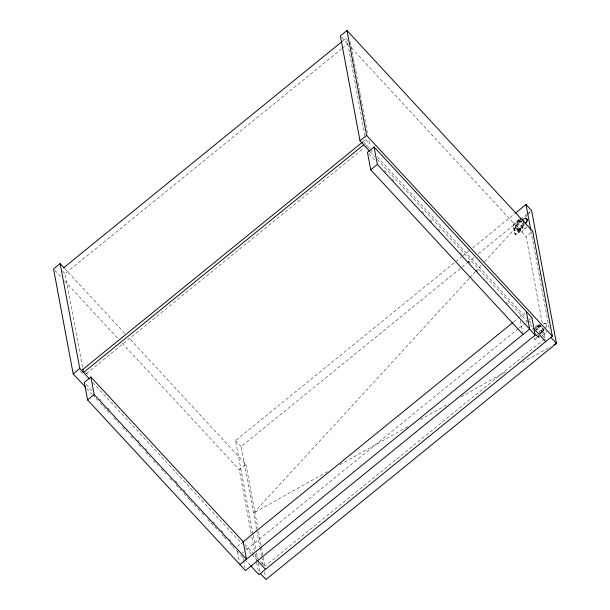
<?xml version="1.0" encoding="UTF-8"?>
<svg xmlns="http://www.w3.org/2000/svg" width="610" height="610" viewBox="0 0 610 610"><rect width="100%" height="100%" fill="white"/><g stroke="black" fill="none" stroke-linecap="round" stroke-linejoin="round"><path stroke-width="0.46" stroke-dasharray="3.05 2.29" d="M518.973 220.85L517.92 221.552L518.874 220.774L519.407 221.3L518.34 222.246L519.407 221.3M527.055 226.478L524.989 228.963L520.406 232.692L519.171 232.883L515.77 229.208L515.305 226.76L516.281 225.166L520.864 221.438L520.376 218.815M519.171 232.883L518.713 230.435L519.682 228.841L524.264 225.12L520.864 221.438M523.959 223.13L521.893 225.616L522.099 226.714M543.075 328.653L541.528 330.521L542.038 331.954M542 335.996L546.69 331.382M469.151 278.48L253.524 513.063L327.387 471.698M469.791 277.779L474.938 272.174M475.587 271.473L482.022 264.473M484.592 261.675L521.283 221.758M525.149 217.556L527.078 215.452M527.719 214.758L530.936 211.251M342.957 40.801L346.655 37.797L365.176 136.747M82.487 367.06L65.018 273.707L341.501 49.021M342.24 48.419L348.15 43.615M362.744 141.955L365.703 139.553L365.352 137.685M86.277 373.663L364.239 147.773M364.978 147.17L369.416 143.564L368.714 139.835M253.028 534.177L235.521 440.595L461.701 256.787M462.441 256.185L469.098 250.779M472.788 247.782L514.924 213.538M519.171 219.188L514.039 223.359A1.441 0.457 -42.8 0 0 513.033 224.777L514.741 233.866L515.419 234.644M256.505 528.969L241.095 446.627L466.536 263.413M467.275 262.811L473.924 257.405M478.362 253.806L519.758 220.164M520.498 219.562L527.147 214.156M527.886 213.553L530.845 211.151M515.77 229.208L516.998 229.009L521.58 225.281L524.989 228.963M251.206 533.453L239.288 469.769L245.891 464.401L128.756 337.757M542.237 322.842L526.11 236.672L531.241 232.501M237.343 546.476L241.781 542.87M513.795 321.813L518.973 317.604M519.712 317.002L524.897 312.793M242.178 553.095L243.657 551.897M246.615 549.496L518.63 328.432M519.369 327.837L525.286 323.025M526.026 322.431L528.237 320.624M528.977 320.029L531.935 317.619M535.138 327.067L538.805 324.085M535.023 328.332L539.423 324.756A1.441 0.457 -42.8 0 1 539.85 324.451M535.908 330.063L540.498 326.342L540.17 324.589M539.248 331.787L541.215 330.185L544.623 333.868M539.972 333.212L543.899 330.025L540.498 326.342M538.5 336.018L535.565 338.397A1.441 0.457 -42.8 0 1 534.368 338.771M540.59 335.492L536.19 339.068A1.441 0.457 -42.8 0 1 534.985 339.442L534.482 336.712M544.417 339.03L264.931 566.156L258.48 559.179M540.91 325.931L540.597 325.58L539.675 326.281A8.418 2.684 -42.8 0 0 536.541 329.301M541.108 325.763L539.987 326.617A8.418 2.684 -42.8 0 0 536.853 329.636M339.839 464.728L407.892 426.619M420.343 419.649L448.556 403.85M461.007 396.874L506.651 371.315M522.419 362.485L550.639 346.686M520.383 228.819C518.035 231.754 522.877 227.949 519.407 229.84M520.909 229.337L519.872 230.336M539.042 326.197C537.967 326.205 537.677 328.005 538.836 326.701C539.804 324.924 536.274 326.197 538.005 327.196M537.601 326.716L538.577 325.702M535.969 334.722L538.805 337.787L540.033 337.597M517.905 221.796L518.439 222.314M519.339 220.157A1.441 0.457 -42.8 0 1 517.989 221.926A1.441 0.457 -42.8 0 1 517.486 221.3A1.441 0.457 -42.8 0 1 519.339 220.157L519.491 220.324A1.441 0.457 -42.8 0 1 518.142 222.093A1.441 0.457 -42.8 0 1 517.638 221.468A1.441 0.457 -42.8 0 1 519.491 220.324M520.841 228.201A1.441 0.457 -42.8 0 1 519.491 229.97A1.441 0.457 -42.8 0 1 518.996 229.345A1.441 0.457 -42.8 0 1 520.841 228.201L520.993 228.369A1.441 0.457 -42.8 0 1 519.644 230.138A1.441 0.457 -42.8 0 1 519.148 229.512A1.441 0.457 -42.8 0 1 520.993 228.369M516.281 225.166L519.682 228.841M341.669 37.263L348.142 44.263M351.375 47.763L526.11 236.672M515.305 226.76L518.713 230.435M516.998 229.009L520.406 232.692M521.169 221.773L520.971 220.69L520.04 221.384A8.418 2.684 -42.8 0 0 514.199 229.657L514.505 229.993A8.418 2.684 -42.8 0 0 521.497 227.835L522.602 226.882A8.418 2.684 -42.8 0 0 524.63 224.815M538.966 325.061A1.441 0.457 -42.8 0 1 537.616 326.83A1.441 0.457 -42.8 0 1 537.12 326.205A1.441 0.457 -42.8 0 1 538.966 325.061L539.126 325.229A1.441 0.457 -42.8 0 1 537.776 326.998A1.441 0.457 -42.8 0 1 537.273 326.373A1.441 0.457 -42.8 0 1 539.126 325.229M365.703 139.553L369.416 143.564M363.773 142.336L369.584 148.619M370.232 149.313L373.457 152.805M377.331 156.991L526.438 318.191M529.015 320.982L532.24 324.474M535.473 327.966L545.149 338.428M370.178 151.76L374.692 156.648M377.277 159.439L527.025 321.34M530.212 324.787L532.187 326.922M537.196 334.524L538.897 336.369M368.753 153.697L375.203 160.674M384.239 170.442L386.176 172.531M392.626 179.508L393.915 180.903M422.311 211.609L423.607 213.004M430.058 219.981L431.994 222.07M438.445 229.047L439.741 230.443M460.39 252.769L461.678 254.164M468.137 261.149L470.074 263.238M476.524 270.215L477.813 271.61M506.208 302.308L507.497 303.704M534.39 338.832L535.054 339.549M235.521 440.595L241.095 446.627M64.683 268.484L124.867 333.556M62.54 271.031L65.018 273.707M54.847 270.352L61.961 278.053M64.553 280.852L118.264 338.924M122.152 343.125L239.288 469.769M85.492 372.153L88.076 374.944M244.923 544.524L257.832 558.478M92.728 382.485L242.284 544.181M245.456 547.612L251.282 553.91M251.93 554.612L256.482 559.53M80.345 371.444L84.058 375.463M86.239 384.498L92.049 390.781M99.796 399.154L101.085 400.549M108.183 408.227L109.472 409.623M137.868 440.321L139.156 441.716M145.615 448.693L146.903 450.088M175.299 480.787L177.236 482.884M183.686 489.861L184.982 491.256M213.378 521.954L214.667 523.35M221.117 530.326L223.054 532.423M229.505 539.4L230.801 540.795M86.772 388.547L91.95 394.151M92.598 394.845L97.775 400.442M100.36 403.24L102.953 406.046M103.601 406.74L106.186 409.539M106.834 410.24L110.715 414.442M113.956 417.941L118.485 422.837M122.366 427.03L126.895 431.933M130.784 436.127L134.665 440.328M138.546 444.522L142.427 448.724M145.668 452.224L150.197 457.119M153.43 460.619L157.959 465.514M161.2 469.014L165.729 473.909M169.611 478.11L172.844 481.61M176.084 485.11L181.261 490.707M183.846 493.505L189.672 499.803M190.32 500.497L197.442 508.199M198.082 508.9L205.204 516.594M207.796 519.392L210.381 522.191M211.029 522.892L218.792 531.287M222.032 534.787L223.329 536.182M223.969 536.884L227.21 540.384M229.795 543.182L231.739 545.279M232.387 545.98L235.62 549.48M236.268 550.182L240.149 554.376M240.797 555.077L244.038 558.577M244.679 559.279L249.856 564.875M530.913 230.733L549.648 330.856M543.289 328.462L545.393 339.709M521.481 222.109L521.283 221.026L520.353 221.712A8.418 2.684 -42.8 0 0 514.505 229.993M522.198 225.952L522.694 228.575A1.441 0.457 -42.8 0 1 521.687 229.993L516.556 234.171A1.441 0.457 -42.8 0 1 515.358 234.537L513.658 225.448A1.441 0.457 -42.8 0 1 514.657 224.03L519.796 219.852A1.441 0.457 -42.8 0 1 520.078 219.638M540.91 325.908L541.116 327.013M541.832 330.856L542.328 333.479A1.441 0.457 -42.8 0 1 541.322 334.898M540.597 325.58L540.803 326.678M521.58 225.281L522.076 227.904A1.441 0.457 -42.8 0 1 521.07 229.322L515.938 233.5A1.441 0.457 -42.8 0 1 514.741 233.866M541.215 330.185L541.703 332.808A1.441 0.457 -42.8 0 1 540.704 334.227M538.5 336.156L538.805 337.787M520.452 320.646L522.694 332.61M350.369 41.808L351.07 45.544M351.246 46.482L353.342 57.683M353.518 58.613L355.615 69.814M355.79 70.752L357.879 81.954M358.055 82.884L359.458 90.356M359.633 91.286L360.152 94.093M360.327 95.023L361.73 102.488M361.898 103.425L367.838 135.168M245.891 464.401L257.809 528.092M258.51 531.836L261.141 545.889M261.316 546.827L264.992 566.492M256.68 529.907L259.829 546.751M260.005 547.681L261.583 556.106M261.759 557.044L263.329 565.462M264.557 572.012L265.609 577.632M253.203 535.107L256.36 551.951M256.535 552.889L257.588 558.501M258.457 563.183L260.386 573.476M251.907 537.204L254.888 553.125M255.064 554.063L256.467 561.558M256.642 562.489L258.747 573.728M243.039 557.7L243.382 559.538M243.558 560.46L244.938 567.818M237.465 551.676L239.532 562.717M524.318 224.48A8.418 2.684 -42.8 0 1 522.297 226.546L521.192 227.499A8.418 2.684 -42.8 0 1 514.199 229.657M542.961 324.085A8.418 2.684 -42.8 0 1 545.531 327.311M543.952 329.385A8.418 2.684 -42.8 0 1 541.924 331.451L540.818 332.404A8.418 2.684 -42.8 0 1 539.697 333.266M536.564 335.042A8.418 2.684 -42.8 0 1 535.702 335.309M532.667 329.682A1.441 0.457 -42.8 0 1 533.018 328.912M544.242 323.979A8.418 2.684 -42.8 0 1 545.843 327.646M544.265 329.72A8.418 2.684 -42.8 0 1 542.237 331.787L541.131 332.74A8.418 2.684 -42.8 0 1 540.003 333.594M536.869 335.378A8.418 2.684 -42.8 0 1 536.007 335.637M539.873 333.174A1.441 0.457 -42.8 0 1 540.186 333.899M539.842 333.441A1.441 0.457 -42.8 0 1 540.468 333.891"/><path stroke-width="0.91" d="M64.035 267.79L60.154 263.589L53.55 268.957L73.185 373.854L85.476 387.152M250.504 565.569L258.922 574.666L552.347 336.217L532.713 231.312L346.976 30.5L340.372 35.868L360.007 140.765L369.713 151.265M63.516 267.889L342.218 41.396M73.185 373.854L79.788 368.493L60.154 263.589M360.007 140.765L366.61 135.405L346.976 30.5M82.563 369.645L362.393 142.237M363.72 144.783L83.501 372.512L82.914 369.363M90.905 377.041L94.176 394.525L246.478 559.187L243.207 541.711L90.905 377.041L84.302 382.409L87.573 399.893L245.449 570.579L535.206 335.103L531.935 317.619L374.06 146.934L367.456 152.302L370.727 169.786L523.037 334.448M87.573 399.893L94.176 394.525M370.727 169.786L377.331 164.418L374.06 146.934M515.663 212.936L526.011 204.525L531.584 210.557L556.45 343.43L265.96 579.5L260.386 573.476M242.521 542.267L513.056 322.408M239.882 564.555L529.64 329.08L526.361 311.596M553.956 344.825L556.45 343.43L550.876 337.406M366.61 135.405L552.347 336.217M533.445 328.287L545.744 341.577M377.331 164.418L535.206 335.103M79.788 368.493L89.495 378.985M257.107 560.209L265.518 569.305M526.011 204.525L530.738 229.795M523.502 220.683L523.807 222.314M522.274 219.783A8.418 2.684 -42.8 0 1 525.179 223.428M520.086 218.677A1.441 0.457 -42.8 0 1 520.254 218.685M526.194 218.731A8.418 2.684 -42.8 0 1 525.492 223.763"/></g></svg>
